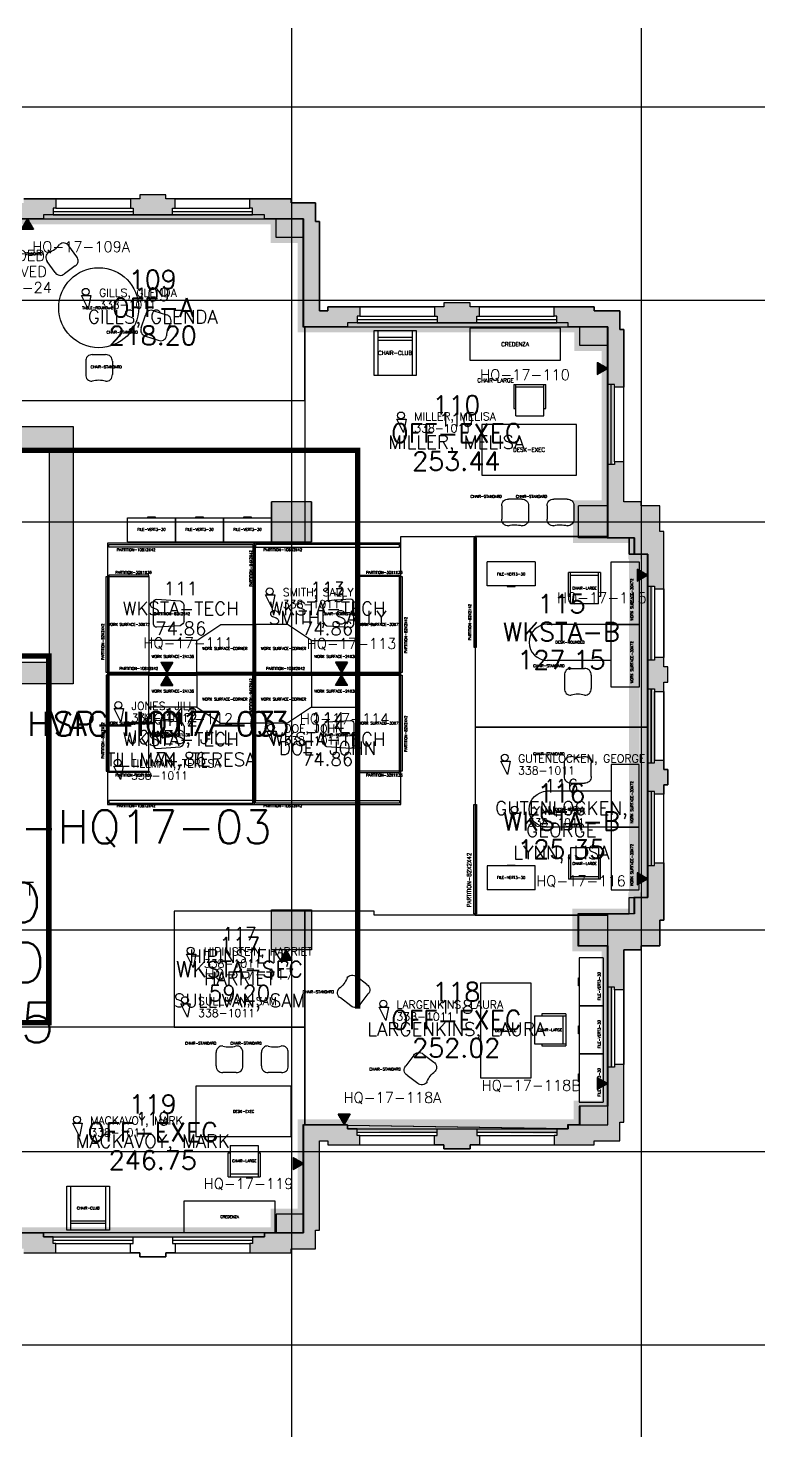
# Model space of a CAD drawing. Extents: x -90 to 1566, y -312 to 744.
# Drawn here: x 1014 to 1566, y -312 to 744 of the extents above; entities that cross this region are included whole.
import ezdxf
from ezdxf.enums import TextEntityAlignment as Align

# ---------------------------------------------------------------- set-up
doc = ezdxf.new("R2010")
doc.units = 0
doc.header["$LTSCALE"] = 120
doc.header["$MEASUREMENT"] = 0
doc.layers.get('0').update_dxf_attribs({"linetype": 'CONTINUOUS'})
for name, color, linetype in [('Deleted', 1, 'CONTINUOUS'), ('Unchanged', 8, 'CONTINUOUS'), ('Unchanged Layer Off', 2, 'CONTINUOUS')]:
    doc.layers.add(name, color=color, linetype=linetype)
doc.styles.add('ASSETTEXT', font='simplex.shx')

# ---------------------------------------------------------------- blocks, each defined once
blk = doc.blocks.new('WNV')
at = {"layer": 'Unchanged'}
for p, q in [((53.5, 5), (-2, 5)), ((53.5, 2.5), (-2, 2.5)), ((0, 0), (51.5, 0)), ((0, -7), (51.5, -7))]:
    blk.add_line(p, q, dxfattribs=at)
blk = doc.blocks.new('WNH')
at = {"layer": 'Unchanged'}
for p, q in [((-2, 5), (58, 5)), ((-2, 2.5), (58, 2.5)), ((0, 0), (56, 0)), ((0, -7), (56, -7))]:
    blk.add_line(p, q, dxfattribs=at)
blk = doc.blocks.new('UNIT')
at = {"layer": 'Unchanged'}
blk.add_lwpolyline([(0, 0), (1, 0), (1, 1), (0, 1)], close=True, dxfattribs=at)
blk = doc.blocks.new('DC')
at = {"layer": 'Unchanged'}
for p, q in [((1.5, 23.5), (1.5, 0)), ((1.5, 23.5), (22.5, 23.5)), ((22.5, 23.5), (22.5, 0)), ((0, 0), (0, 18)), ((0, 18), (1.5, 18)), ((22.5, 18), (24, 18)), ((24, 18), (24, 0)), ((0, 0), (24, 0)), ((22.5, 2), (1.5, 2))]:
    blk.add_line(p, q, dxfattribs=at)
blk = doc.blocks.new('WKSRF')
at = {"layer": 'Unchanged'}
for p, q in [((0, 21), (47, 21)), ((0, 0), (0, 21)), ((47, 21), (47, 0)), ((47, 0), (0, 0))]:
    blk.add_line(p, q, dxfattribs=at)
blk = doc.blocks.new('FILE')
at = {"layer": 'Unchanged'}
for p, q in [((0, 18), (36, 18)), ((0, 0), (0, 18)), ((15, 18.5), (15, 18)), ((21, 18.5), (15, 18.5)), ((21, 18), (21, 18.5)), ((36, 18), (36, 0)), ((0, 0), (36, 0))]:
    blk.add_line(p, q, dxfattribs=at)
blk = doc.blocks.new('EXDSK')
at = {"layer": 'Unchanged'}
for p, q in [((0, 38), (71, 38)), ((0, 0), (0, 38)), ((71, 38), (71, 0)), ((71, 0), (0, 0))]:
    blk.add_line(p, q, dxfattribs=at)
blk = doc.blocks.new('CR')
at = {"layer": 'Unchanged'}
for p, q in [((0, 24), (68, 24)), ((0, 0), (0, 24)), ((68, 24), (68, 0)), ((68, 0), (0, 0))]:
    blk.add_line(p, q, dxfattribs=at)
blk = doc.blocks.new('CLUB')
at = {"layer": 'Unchanged'}
for p, q in [((0, 0), (0, 33)), ((0, 33), (32, 33)), ((3, 0), (3, 33)), ((29, 33), (29, 0)), ((32, 33), (32, 0)), ((32, 0), (0, 0)), ((3, 7), (29, 7)), ((29, 5), (3, 5))]:
    blk.add_line(p, q, dxfattribs=at)
blk = doc.blocks.new('SC')
at = {"layer": 'Unchanged'}
for p, q in [((0.026902, 14.947733), (0.026902, 5)), ((5, 19.947733), (15, 19.947733)), ((20, 14.947733), (20, 5))]:
    blk.add_line(p, q, dxfattribs=at)
for centre, radius, start, end in [((4.607986, 15.364468), 4.6, 85.111302, 185.197803), ((15.419135, 15.366868), 4.6, 354.772172, 95.227828), ((4.607986, 4.583266), 4.6, 174.802197, 274.888698), ((10.051231, -16.983642), 17.718889, 73.849775, 106.563395), ((15.419135, 4.580865), 4.6, 264.772172, 5.227828)]:
    blk.add_arc(centre, radius, start, end, dxfattribs=at)
blk = doc.blocks.new('RDSK')
at = {"layer": 'Unchanged'}
for p, q in [((0, 27), (48, 27)), ((0, 27), (0, 0)), ((0, 0), (48, 0))]:
    blk.add_line(p, q, dxfattribs=at)
blk.add_arc((47.993354, 13.409283), 13.539422, 270.028396, 89.971983, dxfattribs=at)
blk = doc.blocks.new('RTBL5')
at = {"layer": 'Unchanged'}
blk.add_circle((0, 0), 30, dxfattribs=at)
blk = doc.blocks.new('CWSURF')
at = {"layer": 'Unchanged'}
blk.add_lwpolyline([(24, 36), (0, 36), (0, 0), (42, 0), (42, 24)], close=True, dxfattribs=at)
blk = doc.blocks.new('CHAIR')
at = {"layer": 'Unchanged'}
blk.add_lwpolyline([(-6.087272, 11.499599, 0.234283), (-9.327464, 8.599554), (-10.501149, -9.063947, 0.418572), (-8.101414, -11.4996), (8.101414, -11.4996, 0.418572), (10.501149, -9.063947), (9.327464, 8.599554, 0.234283), (6.087272, 11.499599, 0.234283)], format="xyb", dxfattribs=at)
blk.add_lwpolyline([(-6.087273, 11.4996), (6.087273, 11.4996)], dxfattribs=at)
blk = doc.blocks.new('WSURF')
at = {"layer": 'Unchanged'}
for p, q in [((0, 1), (0, 0)), ((1, 1), (0, 1)), ((1, 0), (1, 1)), ((0, 0), (1, 0))]:
    blk.add_line(p, q, dxfattribs=at)
blk = doc.blocks.new('PART')
at = {"layer": 'Unchanged'}
for p, q in [((1, 2), (0, 2)), ((0, 2), (0, 0)), ((1, 0), (1, 2)), ((0, 0), (1, 0))]:
    blk.add_line(p, q, dxfattribs=at)
blk = doc.blocks.new('PERSON')
at = {"layer": 'Unchanged'}
blk.add_lwpolyline([(-8, 0), (-13, 10), (-6, 10), (-8, 0)], dxfattribs=at)
blk.add_circle((-9.918655, 12.655), 2.586836, dxfattribs=at)
blk = doc.blocks.new('OUTLETW')
at = {"layer": 'Unchanged'}
for p, q in [((7.8, 4.5), (0, 0)), ((7.8, -4.5), (0, 0)), ((0.2, 0.1), (7.8, 0.1)), ((0.6, 0.3), (7.8, 0.3)), ((1, 0.6), (7.8, 0.6)), ((1.3, 0.8), (7.8, 0.8)), ((1.7, 1), (7.8, 1)), ((2.1, 1.2), (7.8, 1.2)), ((2.5, 1.4), (7.8, 1.4)), ((2.9, 1.7), (7.8, 1.7)), ((3.2, 1.9), (7.8, 1.9)), ((3.6, 2.1), (7.8, 2.1)), ((4, 2.3), (7.8, 2.3)), ((4.4, 2.5), (7.8, 2.5)), ((4.8, 2.8), (7.8, 2.8)), ((5.1, 3), (7.8, 3)), ((5.5, 3.2), (7.8, 3.2)), ((5.9, 3.4), (7.8, 3.4)), ((6.3, 3.6), (7.8, 3.6)), ((6.7, 3.9), (7.8, 3.9)), ((7.1, 4.1), (7.8, 4.1)), ((7.4, 4.3), (7.8, 4.3)), ((7.8, -4.5), (7.8, 4.5)), ((0.2, -0.1), (7.8, -0.1)), ((0.6, -0.3), (7.8, -0.3)), ((1, -0.6), (7.8, -0.6)), ((1.3, -0.8), (7.8, -0.8)), ((1.7, -1), (7.8, -1)), ((2.1, -1.2), (7.8, -1.2)), ((2.5, -1.4), (7.8, -1.4)), ((2.9, -1.7), (7.8, -1.7)), ((3.2, -1.9), (7.8, -1.9)), ((3.6, -2.1), (7.8, -2.1)), ((4, -2.3), (7.8, -2.3)), ((4.4, -2.5), (7.8, -2.5)), ((4.8, -2.8), (7.8, -2.8)), ((5.1, -3), (7.8, -3)), ((5.5, -3.2), (7.8, -3.2)), ((5.9, -3.4), (7.8, -3.4)), ((6.3, -3.6), (7.8, -3.6)), ((6.7, -3.9), (7.8, -3.9)), ((7.1, -4.1), (7.8, -4.1)), ((7.4, -4.3), (7.8, -4.3))]:
    blk.add_line(p, q, dxfattribs=at)

msp = doc.modelspace()

# ---------------------------------------------------------------- hatches: boundary and pattern name
at = {"layer": 'Deleted'}
h = msp.add_hatch(color=256, dxfattribs=at)
h.paths.add_polyline_path([(769.4, 665), (741.4, 665), (741.4, 685), (729.2, 685), (729.2, 690), (727.2, 690), (727.2, 697), (741.4, 697), (741.4, 700), (769.4, 700), (769.4, 697), (783.7, 697), (783.7, 690), (781.7, 690), (781.7, 685), (769.4, 685)])
h.paths.add_polyline_path([(1117.2, 619), (1097.7, 619), (1097.7, 616), (1090.7, 616), (1090.7, 609), (1092.7, 609), (1092.7, 604), (1122.2, 604), (1122.2, 609), (1124.2, 609), (1124.2, 616), (1117.2, 616)])
h.paths.add_polyline_path([(1345.2, 538), (1325.7, 538), (1325.7, 535), (1318.7, 535), (1318.7, 528), (1320.7, 528), (1320.7, 523), (1350.2, 523), (1350.2, 528), (1352.2, 528), (1352.2, 535), (1345.2, 535)])
h.paths.add_polyline_path([(1408.2, 528), (1408.2, 535), (1438.2, 535), (1438.2, 532), (1457.4, 532), (1457.4, 518), (1460.4, 518), (1460.4, 475), (1453.4, 475), (1453.4, 477), (1448.4, 477), (1448.4, 506), (1427.4, 506), (1427.4, 520), (1418.7, 520), (1418.7, 523), (1410.2, 523), (1410.2, 528)])
h.paths.add_polyline_path([(1493.4, 176.7), (1490.4, 176.7), (1490.4, 169.7), (1483.4, 169.7), (1483.4, 171.7), (1478.4, 171.7), (1478.4, 193.2), (1483.4, 193.2), (1483.4, 195.2), (1490.4, 195.2), (1490.4, 188.2), (1493.4, 188.2)])
for points in [[(992.4, 601), (992.4, 665), (971.4, 665), (971.4, 679), (962.7, 679), (962.7, 682), (949.2, 682), (949.2, 687), (947.2, 687), (947.2, 694), (983.2, 694), (983.2, 691), (1001.4, 691), (1001.4, 677), (1004.4, 677), (1004.4, 613), (1010.7, 613), (1010.7, 616), (1034.7, 616), (1034.7, 609), (1032.7, 609), (1032.7, 604), (1025.4, 604), (1025.4, 601)], [(1220.4, 587), (1220.4, 520), (1253.4, 520), (1253.4, 523), (1260.7, 523), (1260.7, 528), (1262.7, 528), (1262.7, 535), (1238.7, 535), (1238.7, 532), (1232.4, 532), (1232.4, 599), (1229.4, 599), (1229.4, 613), (1211.2, 613), (1211.2, 616), (1180.2, 616), (1180.2, 609), (1182.2, 609), (1182.2, 604), (1191.2, 604), (1191.2, 601), (1199.9, 601), (1199.9, 587)], [(1468.4, 349.7), (1468.4, 362), (1426.4, 362), (1426.4, 386), (1448.4, 386), (1448.4, 417), (1453.4, 417), (1453.4, 419), (1460.4, 419), (1460.4, 389), (1473.4, 389), (1473.4, 386), (1487.4, 386), (1487.4, 366.7), (1490.4, 366.7), (1490.4, 323.7), (1483.4, 323.7), (1483.4, 325.7), (1478.4, 325.7), (1478.4, 349.7)], [(1226.4, 389), (1196.4, 389), (1196.4, 359), (1226.4, 359)], [(1478.4, 270.2), (1478.4, 248.7), (1483.4, 248.7), (1483.4, 246.7), (1490.4, 246.7), (1490.4, 253.7), (1493.4, 253.7), (1493.4, 265.2), (1490.4, 265.2), (1490.4, 272.2), (1483.4, 272.2), (1483.4, 270.2)], [(1468.4, 80), (1426.4, 80), (1426.4, 56), (1448.4, 56), (1448.4, 25), (1453.4, 25), (1453.4, 23), (1460.4, 23), (1460.4, 53), (1473.4, 53), (1473.4, 56), (1487.4, 56), (1487.4, 75.2), (1490.4, 75.2), (1490.4, 118.2), (1483.4, 118.2), (1483.4, 116.2), (1478.4, 116.2), (1478.4, 92.2), (1468.4, 92.2)], [(1226.4, 83), (1226.4, 53), (1196.4, 53), (1196.4, 83)], [(1408.2, -86), (1408.2, -93), (1438.2, -93), (1438.2, -90), (1457.4, -90), (1457.4, -76), (1460.4, -76), (1460.4, -33), (1453.4, -33), (1453.4, -35), (1448.4, -35), (1448.4, -64), (1427.4, -64), (1427.4, -78), (1418.7, -78), (1418.7, -81), (1410.2, -81), (1410.2, -86)]]:
    msp.add_hatch(color=256, dxfattribs=at).paths.add_polyline_path(points)
h = msp.add_hatch(color=256, dxfattribs=at)
h.paths.add_polyline_path([(1345.2, -96), (1325.7, -96), (1325.7, -93), (1318.7, -93), (1318.7, -86), (1320.7, -86), (1320.7, -81), (1350.2, -81), (1350.2, -86), (1352.2, -86), (1352.2, -93), (1345.2, -93)])
h.paths.add_polyline_path([(1220.4, -145), (1220.4, -78), (1253.4, -78), (1253.4, -81), (1260.7, -81), (1260.7, -86), (1262.7, -86), (1262.7, -93), (1238.7, -93), (1238.7, -90), (1232.4, -90), (1232.4, -157), (1229.4, -157), (1229.4, -171), (1211.2, -171), (1211.2, -174), (1180.2, -174), (1180.2, -167), (1182.2, -167), (1182.2, -162), (1191.2, -162), (1191.2, -159), (1199.9, -159), (1199.9, -145)])
h = msp.add_hatch(color=256, dxfattribs=at)
h.paths.add_polyline_path([(1025.4, -159), (992.4, -159), (992.4, -223), (971.4, -223), (971.4, -237), (962.7, -237), (962.7, -240), (949.2, -240), (949.2, -245), (947.2, -245), (947.2, -252), (983.2, -252), (983.2, -249), (1001.4, -249), (1001.4, -235), (1004.4, -235), (1004.4, -171), (1010.7, -171), (1010.7, -174), (1034.7, -174), (1034.7, -167), (1032.7, -167), (1032.7, -162), (1025.4, -162)])
h.paths.add_polyline_path([(875.7, -255), (839.7, -255), (839.7, -248), (841.7, -248), (841.7, -243), (855.2, -243), (855.2, -240), (889.2, -240), (889.2, -245), (891.2, -245), (891.2, -252), (875.7, -252)])
at = {"layer": 'Unchanged Layer Off'}
msp.add_hatch(color=256, dxfattribs=at).paths.add_polyline_path([(238.6, 342.5), (221.9, 362.3), (230, 362.3), (230, 445.3), (1047.7, 445.3), (1047.7, 252.5), (824.9, 252.5), (824.9, 243.3), (805.4, 260.5), (824.8, 277.7), (824.8, 268.8), (1029.9, 268.8), (1029.9, 428.4), (247.2, 428.4), (247.2, 362.2), (255.7, 362.2)])
msp.add_hatch(color=256, dxfattribs=at).paths.add_polyline_path([(238.6, 342.5), (221.9, 362.3), (230, 362.3), (230, 445.3), (1047.7, 445.3), (1047.7, 252.5), (824.9, 252.5), (824.9, 243.3), (805.4, 260.5), (824.8, 277.7), (824.8, 268.8), (1029.9, 268.8), (1029.9, 428.4), (247.2, 428.4), (247.2, 362.2), (255.7, 362.2)])

# ---------------------------------------------------------------- linework, layer by layer
at = {"layer": 'Deleted'}
for p, q in [((1010.7, 616), (1034.7, 616)), ((1010.7, 616), (1034.7, 616)), ((1034.7, 616), (1034.7, 609)), ((1034.7, 616), (1034.7, 609)), ((1097.7, 616), (1090.7, 616)), ((1090.7, 616), (1090.7, 609)), ((1097.7, 616), (1090.7, 616)), ((1090.7, 616), (1090.7, 609)), ((1097.7, 619), (1097.7, 616)), ((1117.2, 619), (1097.7, 619)), ((1097.7, 619), (1097.7, 616)), ((1117.2, 619), (1097.7, 619)), ((1117.2, 616), (1117.2, 619)), ((1117.2, 616), (1117.2, 619)), ((1124.2, 616), (1117.2, 616)), ((1124.2, 616), (1117.2, 616)), ((1124.2, 609), (1124.2, 616)), ((1124.2, 609), (1124.2, 616)), ((1180.2, 609), (1180.2, 616)), ((1180.2, 616), (1211.2, 616)), ((1180.2, 609), (1180.2, 616)), ((1180.2, 616), (1211.2, 616)), ((1211.2, 616), (1211.2, 613)), ((1211.2, 616), (1211.2, 613)), ((1211.2, 613), (1229.4, 613)), ((1211.2, 613), (1229.4, 613)), ((1229.4, 613), (1229.4, 599)), ((1229.4, 613), (1229.4, 599)), ((1032.7, 604), (1025.4, 604)), ((1025.4, 604), (1025.4, 601)), ((1032.7, 604), (1025.4, 604)), ((1025.4, 604), (1025.4, 601)), ((1034.7, 609), (1032.7, 609)), ((1032.7, 609), (1032.7, 604)), ((1034.7, 609), (1032.7, 609)), ((1032.7, 609), (1032.7, 604)), ((1090.7, 609), (1092.7, 609)), ((1090.7, 609), (1092.7, 609)), ((1092.7, 609), (1092.7, 604)), ((1092.7, 609), (1092.7, 604)), ((1092.7, 604), (1122.2, 604)), ((1092.7, 604), (1122.2, 604)), ((1122.2, 604), (1122.2, 609)), ((1122.2, 609), (1124.2, 609)), ((1122.2, 604), (1122.2, 609)), ((1122.2, 609), (1124.2, 609)), ((1182.2, 609), (1180.2, 609)), ((1182.2, 609), (1180.2, 609)), ((1182.2, 604), (1182.2, 609)), ((1182.2, 604), (1182.2, 609)), ((1191.2, 604), (1182.2, 604)), ((1191.2, 604), (1182.2, 604)), ((1191.2, 601), (1191.2, 604)), ((1191.2, 601), (1191.2, 604)), ((1025.4, 601), (992.4, 601)), ((1025.4, 601), (992.4, 601)), ((1199.9, 601), (1191.2, 601)), ((1199.9, 601), (1191.2, 601)), ((1199.9, 587), (1199.9, 601)), ((1199.9, 587), (1199.9, 601)), ((1229.4, 599), (1232.4, 599)), ((1229.4, 599), (1232.4, 599)), ((1232.4, 599), (1232.4, 532)), ((1232.4, 599), (1232.4, 532)), ((1220.4, 587), (1199.9, 587)), ((1220.4, 587), (1199.9, 587)), ((1220.4, 520), (1220.4, 587)), ((1220.4, 587), (1220.4, 520)), ((1232.4, 532), (1238.7, 532)), ((1232.4, 532), (1238.7, 532)), ((1238.7, 532), (1238.7, 535)), ((1238.7, 535), (1262.7, 535)), ((1238.7, 532), (1238.7, 535)), ((1238.7, 535), (1262.7, 535)), ((1262.7, 535), (1262.7, 528)), ((1262.7, 535), (1262.7, 528)), ((1325.7, 535), (1318.7, 535)), ((1318.7, 535), (1318.7, 528)), ((1325.7, 535), (1318.7, 535)), ((1318.7, 535), (1318.7, 528)), ((1325.7, 538), (1325.7, 535)), ((1345.2, 538), (1325.7, 538)), ((1325.7, 538), (1325.7, 535)), ((1345.2, 538), (1325.7, 538)), ((1345.2, 535), (1345.2, 538)), ((1345.2, 535), (1345.2, 538)), ((1352.2, 535), (1345.2, 535)), ((1352.2, 535), (1345.2, 535)), ((1352.2, 528), (1352.2, 535)), ((1352.2, 528), (1352.2, 535)), ((1408.2, 535), (1438.2, 535)), ((1408.2, 528), (1408.2, 535)), ((1408.2, 535), (1438.2, 535)), ((1408.2, 528), (1408.2, 535)), ((1438.2, 535), (1438.2, 532)), ((1438.2, 535), (1438.2, 532)), ((1438.2, 532), (1457.4, 532)), ((1438.2, 532), (1457.4, 532)), ((1457.4, 532), (1457.4, 518)), ((1457.4, 532), (1457.4, 518)), ((1253.4, 520), (1220.4, 520)), ((1253.4, 520), (1220.4, 520)), ((1260.7, 523), (1253.4, 523)), ((1253.4, 523), (1253.4, 520)), ((1260.7, 523), (1253.4, 523)), ((1253.4, 523), (1253.4, 520)), ((1262.7, 528), (1260.7, 528)), ((1260.7, 528), (1260.7, 523)), ((1262.7, 528), (1260.7, 528)), ((1260.7, 528), (1260.7, 523)), ((1318.7, 528), (1320.7, 528)), ((1318.7, 528), (1320.7, 528)), ((1320.7, 528), (1320.7, 523)), ((1320.7, 528), (1320.7, 523)), ((1320.7, 523), (1350.2, 523)), ((1320.7, 523), (1350.2, 523)), ((1350.2, 523), (1350.2, 528)), ((1350.2, 528), (1352.2, 528)), ((1350.2, 523), (1350.2, 528)), ((1350.2, 528), (1352.2, 528)), ((1410.2, 528), (1408.2, 528)), ((1410.2, 528), (1408.2, 528)), ((1410.2, 523), (1410.2, 528)), ((1410.2, 523), (1410.2, 528)), ((1418.7, 523), (1410.2, 523)), ((1418.7, 523), (1410.2, 523)), ((1418.7, 520), (1418.7, 523)), ((1418.7, 520), (1418.7, 523)), ((1427.4, 520), (1418.7, 520)), ((1427.4, 520), (1418.7, 520)), ((1427.4, 506), (1427.4, 520)), ((1427.4, 506), (1427.4, 520)), ((1457.4, 518), (1460.4, 518)), ((1457.4, 518), (1460.4, 518)), ((1460.4, 518), (1460.4, 475)), ((1460.4, 518), (1460.4, 475)), ((1448.4, 506), (1427.4, 506)), ((1448.4, 506), (1427.4, 506)), ((1448.4, 477), (1448.4, 506)), ((1448.4, 477), (1448.4, 506)), ((1453.4, 477), (1448.4, 477)), ((1453.4, 477), (1448.4, 477)), ((1453.4, 475), (1453.4, 477)), ((1453.4, 475), (1453.4, 477)), ((1460.4, 475), (1453.4, 475)), ((1460.4, 475), (1453.4, 475)), ((1448.4, 417), (1448.4, 386)), ((1453.4, 417), (1448.4, 417)), ((1448.4, 417), (1448.4, 386)), ((1453.4, 417), (1448.4, 417)), ((1460.4, 419), (1453.4, 419)), ((1453.4, 419), (1453.4, 417)), ((1460.4, 419), (1453.4, 419)), ((1453.4, 419), (1453.4, 417)), ((1460.4, 389), (1460.4, 419)), ((1460.4, 389), (1460.4, 419)), ((1226.4, 389), (1196.4, 389)), ((1196.4, 389), (1196.4, 359)), ((1196.4, 359), (1196.4, 389)), ((1226.4, 389), (1196.4, 389)), ((1226.4, 359), (1226.4, 389)), ((1226.4, 389), (1226.4, 359)), ((1426.4, 362), (1426.4, 386)), ((1448.4, 386), (1426.4, 386)), ((1426.4, 362), (1426.4, 386)), ((1448.4, 386), (1426.4, 386)), ((1473.4, 389), (1460.4, 389)), ((1473.4, 389), (1460.4, 389)), ((1473.4, 386), (1473.4, 389)), ((1473.4, 386), (1473.4, 389)), ((1487.4, 386), (1473.4, 386)), ((1487.4, 386), (1473.4, 386)), ((1487.4, 366.7), (1487.4, 386)), ((1487.4, 366.7), (1487.4, 386)), ((1464.4, 362), (1426.4, 362)), ((1468.4, 362), (1426.4, 362)), ((1464.4, 362), (1464.4, 349.7)), ((1468.4, 349.7), (1468.4, 362)), ((1490.4, 366.7), (1487.4, 366.7)), ((1490.4, 366.7), (1487.4, 366.7)), ((1490.4, 323.7), (1490.4, 366.7)), ((1490.4, 323.7), (1490.4, 366.7)), ((1196.4, 359), (1226.4, 359)), ((1196.4, 359), (1226.4, 359)), ((1464.4, 349.7), (1478.4, 349.7)), ((1478.4, 349.7), (1468.4, 349.7)), ((1478.4, 349.7), (1478.4, 325.7)), ((1478.4, 349.7), (1478.4, 325.7)), ((1478.4, 325.7), (1483.4, 325.7)), ((1478.4, 325.7), (1483.4, 325.7)), ((1483.4, 325.7), (1483.4, 323.7)), ((1483.4, 325.7), (1483.4, 323.7)), ((1483.4, 323.7), (1490.4, 323.7)), ((1483.4, 323.7), (1490.4, 323.7)), ((1483.4, 270.2), (1478.4, 270.2)), ((1478.4, 270.2), (1478.4, 248.7)), ((1483.4, 270.2), (1478.4, 270.2)), ((1478.4, 270.2), (1478.4, 248.7)), ((1490.4, 272.2), (1483.4, 272.2)), ((1483.4, 272.2), (1483.4, 270.2)), ((1490.4, 272.2), (1483.4, 272.2)), ((1483.4, 272.2), (1483.4, 270.2)), ((1490.4, 265.2), (1490.4, 272.2)), ((1490.4, 265.2), (1490.4, 272.2)), ((1493.4, 265.2), (1490.4, 265.2)), ((1493.4, 265.2), (1490.4, 265.2)), ((1493.4, 253.7), (1493.4, 265.2)), ((1493.4, 253.7), (1493.4, 265.2)), ((1490.4, 246.7), (1490.4, 253.7)), ((1490.4, 253.7), (1493.4, 253.7)), ((1490.4, 246.7), (1490.4, 253.7)), ((1490.4, 253.7), (1493.4, 253.7)), ((1478.4, 248.7), (1483.4, 248.7)), ((1483.4, 248.7), (1483.4, 246.7)), ((1483.4, 246.7), (1490.4, 246.7)), ((1483.4, 246.7), (1490.4, 246.7)), ((1478.4, 171.7), (1478.4, 193.2)), ((1478.4, 193.2), (1483.4, 193.2)), ((1478.4, 171.7), (1478.4, 193.2)), ((1478.4, 193.2), (1483.4, 193.2)), ((1483.4, 193.2), (1483.4, 195.2)), ((1483.4, 195.2), (1490.4, 195.2)), ((1483.4, 193.2), (1483.4, 195.2)), ((1483.4, 195.2), (1490.4, 195.2)), ((1490.4, 195.2), (1490.4, 188.2)), ((1490.4, 195.2), (1490.4, 188.2)), ((1490.4, 188.2), (1493.4, 188.2)), ((1490.4, 188.2), (1493.4, 188.2)), ((1493.4, 188.2), (1493.4, 176.7)), ((1493.4, 188.2), (1493.4, 176.7)), ((1483.4, 171.7), (1478.4, 171.7)), ((1483.4, 171.7), (1478.4, 171.7)), ((1483.4, 169.7), (1483.4, 171.7)), ((1483.4, 169.7), (1483.4, 171.7)), ((1490.4, 169.7), (1483.4, 169.7)), ((1490.4, 169.7), (1483.4, 169.7)), ((1490.4, 176.7), (1490.4, 169.7)), ((1493.4, 176.7), (1490.4, 176.7)), ((1490.4, 176.7), (1490.4, 169.7)), ((1493.4, 176.7), (1490.4, 176.7)), ((1478.4, 92.2), (1478.4, 116.2)), ((1478.4, 116.2), (1483.4, 116.2)), ((1478.4, 92.2), (1478.4, 116.2)), ((1478.4, 116.2), (1483.4, 116.2)), ((1483.4, 118.2), (1490.4, 118.2)), ((1483.4, 116.2), (1483.4, 118.2)), ((1483.4, 118.2), (1490.4, 118.2)), ((1483.4, 116.2), (1483.4, 118.2)), ((1490.4, 118.2), (1490.4, 75.2)), ((1490.4, 118.2), (1490.4, 75.2)), ((1464.4, 92.2), (1478.4, 92.2)), ((1464.4, 80), (1464.4, 92.2)), ((1468.4, 92.2), (1478.4, 92.2)), ((1468.4, 92.2), (1468.4, 80)), ((1196.4, 83), (1226.4, 83)), ((1196.4, 53), (1196.4, 83)), ((1196.4, 83), (1226.4, 83)), ((1196.4, 53), (1196.4, 83)), ((1226.4, 83), (1226.4, 53)), ((1226.4, 83), (1226.4, 53)), ((1464.4, 80), (1426.4, 80)), ((1426.4, 80), (1426.4, 56)), ((1426.4, 80), (1426.4, 56)), ((1468.4, 80), (1426.4, 80)), ((1487.4, 75.2), (1487.4, 56)), ((1490.4, 75.2), (1487.4, 75.2)), ((1487.4, 75.2), (1487.4, 56)), ((1490.4, 75.2), (1487.4, 75.2)), ((1226.4, 53), (1196.4, 53)), ((1226.4, 53), (1196.4, 53)), ((1448.4, 56), (1426.4, 56)), ((1426.4, 56), (1448.4, 56)), ((1448.4, 25), (1448.4, 56)), ((1448.4, 25), (1448.4, 56)), ((1460.4, 53), (1460.4, 23)), ((1473.4, 53), (1460.4, 53)), ((1460.4, 53), (1460.4, 23)), ((1473.4, 53), (1460.4, 53)), ((1487.4, 56), (1473.4, 56)), ((1473.4, 56), (1473.4, 53)), ((1487.4, 56), (1473.4, 56)), ((1473.4, 56), (1473.4, 53)), ((1453.4, 25), (1448.4, 25)), ((1453.4, 25), (1448.4, 25)), ((1453.4, 23), (1453.4, 25)), ((1453.4, 23), (1453.4, 25)), ((1460.4, 23), (1453.4, 23)), ((1460.4, 23), (1453.4, 23)), ((1453.4, -35), (1448.4, -35)), ((1448.4, -35), (1448.4, -64)), ((1453.4, -35), (1448.4, -35)), ((1448.4, -35), (1448.4, -64)), ((1460.4, -33), (1453.4, -33)), ((1453.4, -33), (1453.4, -35)), ((1460.4, -33), (1453.4, -33)), ((1453.4, -33), (1453.4, -35)), ((1460.4, -76), (1460.4, -33)), ((1460.4, -76), (1460.4, -33)), ((1448.4, -64), (1427.4, -64)), ((1427.4, -64), (1427.4, -78)), ((1448.4, -64), (1427.4, -64)), ((1427.4, -64), (1427.4, -78)), ((1253.4, -78), (1220.4, -78)), ((1220.4, -78), (1220.4, -145)), ((1253.4, -78), (1220.4, -78)), ((1220.4, -145), (1220.4, -78)), ((1253.4, -81), (1253.4, -78)), ((1253.4, -81), (1253.4, -78)), ((1260.7, -81), (1253.4, -81)), ((1260.7, -81), (1253.4, -81)), ((1260.7, -86), (1260.7, -81)), ((1260.7, -86), (1260.7, -81)), ((1320.7, -86), (1320.7, -81)), ((1320.7, -81), (1350.2, -81)), ((1320.7, -86), (1320.7, -81)), ((1320.7, -81), (1350.2, -81)), ((1350.2, -81), (1350.2, -86)), ((1350.2, -81), (1350.2, -86)), ((1418.7, -81), (1410.2, -81)), ((1410.2, -81), (1410.2, -86)), ((1418.7, -81), (1410.2, -81)), ((1410.2, -81), (1410.2, -86)), ((1427.4, -78), (1418.7, -78)), ((1418.7, -78), (1418.7, -81)), ((1427.4, -78), (1418.7, -78)), ((1418.7, -78), (1418.7, -81)), ((1457.4, -90), (1457.4, -76)), ((1457.4, -76), (1460.4, -76)), ((1457.4, -90), (1457.4, -76)), ((1457.4, -76), (1460.4, -76)), ((1232.4, -157), (1232.4, -90)), ((1232.4, -90), (1238.7, -90)), ((1232.4, -157), (1232.4, -90)), ((1232.4, -90), (1238.7, -90)), ((1238.7, -90), (1238.7, -93)), ((1238.7, -90), (1238.7, -93)), ((1238.7, -93), (1262.7, -93)), ((1238.7, -93), (1262.7, -93)), ((1262.7, -86), (1260.7, -86)), ((1262.7, -86), (1260.7, -86)), ((1262.7, -93), (1262.7, -86)), ((1262.7, -93), (1262.7, -86)), ((1318.7, -93), (1318.7, -86)), ((1318.7, -86), (1320.7, -86)), ((1318.7, -93), (1318.7, -86)), ((1318.7, -86), (1320.7, -86)), ((1325.7, -93), (1318.7, -93)), ((1325.7, -93), (1318.7, -93)), ((1325.7, -96), (1325.7, -93)), ((1325.7, -96), (1325.7, -93)), ((1352.2, -93), (1345.2, -93)), ((1345.2, -93), (1345.2, -96)), ((1352.2, -93), (1345.2, -93)), ((1345.2, -93), (1345.2, -96)), ((1350.2, -86), (1352.2, -86)), ((1350.2, -86), (1352.2, -86)), ((1352.2, -86), (1352.2, -93)), ((1352.2, -86), (1352.2, -93)), ((1410.2, -86), (1408.2, -86)), ((1408.2, -86), (1408.2, -93)), ((1410.2, -86), (1408.2, -86)), ((1408.2, -86), (1408.2, -93)), ((1408.2, -93), (1438.2, -93)), ((1408.2, -93), (1438.2, -93)), ((1438.2, -93), (1438.2, -90)), ((1438.2, -90), (1457.4, -90)), ((1438.2, -93), (1438.2, -90)), ((1438.2, -90), (1457.4, -90)), ((1345.2, -96), (1325.7, -96)), ((1345.2, -96), (1325.7, -96)), ((1220.4, -145), (1199.9, -145)), ((1199.9, -145), (1199.9, -159)), ((1220.4, -145), (1199.9, -145)), ((1199.9, -145), (1199.9, -159)), ((1229.4, -171), (1229.4, -157)), ((1229.4, -157), (1232.4, -157)), ((1229.4, -171), (1229.4, -157)), ((1229.4, -157), (1232.4, -157)), ((1025.4, -159), (992.4, -159)), ((1025.4, -159), (992.4, -159)), ((1025.4, -162), (1025.4, -159)), ((1025.4, -162), (1025.4, -159)), ((1032.7, -162), (1025.4, -162)), ((1032.7, -162), (1025.4, -162)), ((1032.7, -167), (1032.7, -162)), ((1032.7, -167), (1032.7, -162)), ((1034.7, -167), (1032.7, -167)), ((1034.7, -167), (1032.7, -167)), ((1034.7, -174), (1034.7, -167)), ((1034.7, -174), (1034.7, -167)), ((1090.7, -174), (1090.7, -167)), ((1090.7, -167), (1092.7, -167)), ((1090.7, -174), (1090.7, -167)), ((1090.7, -167), (1092.7, -167)), ((1092.7, -167), (1092.7, -162)), ((1092.7, -162), (1122.2, -162)), ((1092.7, -167), (1092.7, -162)), ((1092.7, -162), (1122.2, -162)), ((1122.2, -162), (1122.2, -167)), ((1122.2, -162), (1122.2, -167)), ((1122.2, -167), (1124.2, -167)), ((1122.2, -167), (1124.2, -167)), ((1124.2, -167), (1124.2, -174)), ((1124.2, -167), (1124.2, -174)), ((1182.2, -167), (1180.2, -167)), ((1180.2, -167), (1180.2, -174)), ((1182.2, -167), (1180.2, -167)), ((1180.2, -167), (1180.2, -174)), ((1191.2, -162), (1182.2, -162)), ((1182.2, -162), (1182.2, -167)), ((1191.2, -162), (1182.2, -162)), ((1182.2, -162), (1182.2, -167)), ((1199.9, -159), (1191.2, -159)), ((1191.2, -159), (1191.2, -162)), ((1199.9, -159), (1191.2, -159)), ((1191.2, -159), (1191.2, -162)), ((1010.7, -174), (1034.7, -174)), ((1010.7, -174), (1034.7, -174)), ((1097.7, -174), (1090.7, -174)), ((1097.7, -174), (1090.7, -174)), ((1097.7, -177), (1097.7, -174)), ((1097.7, -177), (1097.7, -174)), ((1117.2, -177), (1097.7, -177)), ((1117.2, -177), (1097.7, -177)), ((1124.2, -174), (1117.2, -174)), ((1117.2, -174), (1117.2, -177)), ((1124.2, -174), (1117.2, -174)), ((1117.2, -174), (1117.2, -177)), ((1180.2, -174), (1211.2, -174)), ((1180.2, -174), (1211.2, -174)), ((1211.2, -174), (1211.2, -171)), ((1211.2, -171), (1229.4, -171)), ((1211.2, -174), (1211.2, -171)), ((1211.2, -171), (1229.4, -171))]:
    msp.add_line(p, q, dxfattribs=at)
for points in [[(1010.7, -174), (1097.7, -174), (1097.7, -177), (1117.2, -177), (1117.2, -174), (1211.2, -174), (1211.2, -171), (1229.4, -171), (1229.4, -157), (1232.4, -157), (1232.4, -90), (1238.7, -90), (1238.7, -93), (1325.7, -93), (1325.7, -96), (1345.2, -96), (1345.2, -93), (1438.2, -93), (1438.2, -90), (1457.4, -90), (1457.4, -76), (1460.4, -76), (1460.4, 53), (1473.4, 53), (1473.4, 56), (1487.4, 56), (1487.4, 75.2), (1490.4, 75.2), (1490.4, 176.7), (1493.4, 176.7), (1493.4, 188.2), (1490.4, 188.2), (1490.4, 253.7), (1493.4, 253.7), (1493.4, 265.2), (1490.4, 265.2), (1490.4, 366.7), (1487.4, 366.7), (1487.4, 386), (1473.4, 386), (1473.4, 389), (1460.4, 389), (1460.4, 518), (1457.4, 518), (1457.4, 532), (1438.2, 532), (1438.2, 535), (1345.2, 535), (1345.2, 538), (1325.7, 538), (1325.7, 535), (1238.7, 535), (1238.7, 532), (1232.4, 532), (1232.4, 599), (1229.4, 599), (1229.4, 613), (1211.2, 613), (1211.2, 616), (1117.2, 616), (1117.2, 619), (1097.7, 619), (1097.7, 616), (1010.7, 616)], [(992.4, -159), (1025.4, -159), (1025.4, -162), (1191.2, -162), (1191.2, -159), (1220.4, -159), (1220.4, -78), (1253.4, -78), (1253.4, -81), (1418.7, -81), (1418.7, -78), (1448.4, -78), (1448.4, 80), (1464.4, 80), (1464.4, 92.2), (1478.4, 92.2), (1478.4, 221), (1478.4, 349.7), (1464.4, 349.7), (1464.4, 362), (1448.4, 362), (1448.4, 520), (1418.7, 520), (1418.7, 523), (1253.4, 523), (1253.4, 520), (1220.4, 520), (1220.4, 601), (1191.2, 601), (1191.2, 604), (1025.4, 604), (1025.4, 601), (992.4, 601)]]:
    msp.add_lwpolyline(points, dxfattribs=at)
for points in [[(1221.4, 465), (1221.4, 520), (1220.4, 520), (1220.4, 601), (1191.2, 601), (1191.2, 604), (1025.4, 604), (1025.4, 601), (993.4, 601), (993.4, 465)], [(1253.4, 523), (1253.4, 520), (1221.4, 520), (1221.4, 358), (1293.4, 358), (1293.4, 363), (1448.4, 363), (1448.4, 520), (1418.7, 520), (1418.7, 523)], [(1349, 220), (1478.4, 220), (1478.4, 221), (1478.4, 349.7), (1464.4, 349.7), (1464.4, 362), (1448.4, 362), (1448.4, 363), (1349, 363)], [(1183.4, 358), (1073.4, 358), (1073.4, 260), (1183.4, 260)], [(1183.4, 260), (1293.4, 260), (1293.4, 358), (1221.4, 358), (1183.4, 358)], [(1183.4, 162), (1183.4, 260), (1073.4, 260), (1073.4, 162)], [(1183.4, 162), (1293.4, 162), (1293.4, 260), (1183.4, 260)], [(1349, 220), (1349, 79), (1448.4, 79), (1448.4, 80), (1464.4, 80), (1464.4, 92.2), (1478.4, 92.2), (1478.4, 220)], [(1221.4, 82), (1123.4, 82), (1123.4, -5), (1221.4, -5)], [(1448.4, 79), (1349, 79), (1273.4, 79), (1273.4, 82), (1221.4, 82), (1221.4, -78), (1253.4, -78), (1253.4, -81), (1418.7, -81), (1418.7, -78), (1448.4, -78)], [(1221.4, -78), (1221.4, -5), (993.4, -5), (993.4, -159), (1025.4, -159), (1025.4, -162), (1191.2, -162), (1191.2, -159), (1220.4, -159), (1220.4, -78)]]:
    msp.add_lwpolyline(points, close=True, dxfattribs=at)
at = {"layer": 'Unchanged Layer Off'}
for p, q in [((1211.4, 744), (1211.4, -312)), ((1473.5, 744), (1473.5, -312)), ((-47.9, 685), (1566.2, 685)), ((1032.7, 604), (1092.7, 604)), ((1122.2, 604), (1182.2, 604)), ((-47.9, 540), (1566.2, 540)), ((1260.7, 523), (1320.7, 523)), ((1350.2, 523), (1410.2, 523)), ((1448.4, 477), (1448.4, 417)), ((-47.9, 374), (1566.2, 374)), ((1478.4, 325.7), (1478.4, 270.2)), ((1478.4, 248.7), (1478.4, 193.2)), ((1478.4, 171.7), (1478.4, 116.2)), ((-47.9, 68), (1566.2, 68)), ((1448.4, 25), (1448.4, -35)), ((1260.7, -81), (1320.7, -81)), ((1350.2, -81), (1410.2, -81)), ((-47.9, -98), (1566.2, -98)), ((1032.7, -162), (1092.7, -162)), ((1122.2, -162), (1182.2, -162)), ((-47.9, -243), (1566.2, -243))]:
    msp.add_line(p, q, dxfattribs=at)
for points, const_width in [([(992, 601), (1220, 601), (1220, 520), (1448, 520), (1448, 362), (1468, 362), (1468, 349.7), (1478, 349.7), (1478, 92.2), (1468, 92.2), (1468, 80), (1426, 80), (1426, 56), (1448, 56), (1448, -64), (1427, -64), (1427, -78), (1418.2, -78), (1418.2, -81), (1220, -78), (1220, -159), (1025, -159), (992, -159)], 8), ([(992.4, 601), (1191.2, 601), (1199.9, 601), (1199.9, 587), (1220.4, 587), (1220.4, 520), (1418.7, 520), (1427.4, 520), (1427.4, 506), (1448.4, 506), (1448.4, 386), (1426.4, 386), (1426.4, 362), (1468.4, 362), (1468.4, 80), (1426.4, 80), (1426.4, 56), (1448.4, 56), (1448.4, -64), (1427.4, -64), (1427.4, -78), (1220.4, -78), (1220.4, -145), (1199.9, -145), (1199.9, -159), (992.4, -159)], 8), ([(992.4, 601), (1220.4, 601), (1220.4, 520), (1448.4, 520), (1448.4, 362), (1468.4, 362), (1468.4, 349.8), (1478.4, 349.8), (1478.4, 92.2), (1468.4, 92.2), (1468.4, 80), (1426.4, 80), (1426.4, 56), (1448.4, 56), (1448.4, -64), (1427.4, -64), (1427.4, -78), (1418.7, -78), (1418.7, -81), (1220.4, -78), (1220.4, -159), (1025.4, -159), (992.4, -159)], 8), ([(992.4, 601), (1191.2, 601), (1199.9, 601), (1199.9, 587), (1220.4, 587), (1220.4, 520), (1418.7, 520), (1427.4, 520), (1427.4, 506), (1448.4, 506), (1448.4, 386), (1426.4, 386), (1426.4, 362), (1468.4, 362), (1468.4, 80), (1426.4, 80), (1426.4, 56), (1448.4, 56), (1448.4, -64), (1427.4, -64), (1427.4, -78), (1220.4, -78), (1220.4, -145), (1199.9, -145), (1199.9, -159), (992.4, -159)], 8), ([(298.4, 427.6), (1261, 427.6), (1261, 8.9)], 4), ([(870, 273.4), (1029.5, 273.4), (1029.5, -1.6), (240.6, -1.6)], 4)]:
    msp.add_lwpolyline(points, dxfattribs=dict(at, const_width=const_width))
for points in [[(992, 601), (1220, 601), (1220, 520), (1448, 520), (1448, 362), (1468, 362), (1468, 349.7), (1478, 349.7), (1478, 92.2), (1468, 92.2), (1468, 80), (1426, 80), (1426, 56), (1448, 56), (1448, -64), (1427, -64), (1427, -78), (1418.2, -78), (1418.2, -81), (1220, -78), (1220, -159), (1025, -159), (992, -159)], [(992.4, 601), (1220.4, 601), (1220.4, 520), (1448.4, 520), (1448.4, 362), (1468.4, 362), (1468.4, 349.8), (1478.4, 349.8), (1478.4, 92.2), (1468.4, 92.2), (1468.4, 80), (1426.4, 80), (1426.4, 56), (1448.4, 56), (1448.4, -64), (1427.4, -64), (1427.4, -78), (1418.7, -78), (1418.7, -81), (1220.4, -78), (1220.4, -159), (1025.4, -159), (992.4, -159)]]:
    msp.add_lwpolyline(points, dxfattribs=at)
msp.add_lwpolyline([(238.6, 342.5), (221.9, 362.3), (230, 362.3), (230, 445.3), (1047.7, 445.3), (1047.7, 252.5), (824.9, 252.5), (824.9, 243.3), (805.4, 260.5), (824.8, 277.7), (824.8, 268.8), (1029.9, 268.8), (1029.9, 428.4), (247.2, 428.4), (247.2, 362.2), (255.7, 362.2)], close=True, dxfattribs=at)

# ---------------------------------------------------------------- block references
for name, p, rotation in [('OUTLETW', (1013.6, 601), 270), ('SC', (1041.6, 584.8), 216), ('SC', (1116.2, 508.5), 72), ('OUTLETW', (1448.4, 488.9), 180), ('FILE', (1394, 344), 180), ('WKSRF', (1472, 297), 90), ('OUTLETW', (1478.4, 334), 180), ('DC', (1443, 336), 180), ('CHAIR', (1246.6, 305.4), 90), ('RDSK', (1451, 297), 180), ('WKSRF', (1472, 250), 90), ('OUTLETW', (1248.9, 261), 90), ('OUTLETW', (1118, 259), 270), ('CWSURF', (1182.4, 259), 180), ('CHAIR', (1119.4, 214.6), 270), ('OUTLETW', (1478.4, 106.4), 180), ('SC', (1175, -19), 180), ('SC', (1209, -19), 180), ('OUTLETW', (1448.4, -47.2), 180), ('OUTLETW', (1250.9, -78), 90), ('OUTLETW', (1220.4, -107.1), 180)]:
    msp.add_blockref(name, p, dxfattribs=dict(rotation=rotation))
for name, p in [('RTBL5', (1066.9, 534.4)), ('PERSON', (1067.1, 533.7)), ('SC', (1057.1, 479.3)), ('PERSON', (1303.4, 441)), ('FILE', (1088.4, 359)), ('FILE', (1124.4, 359)), ('FILE', (1160.4, 359)), ('PERSON', (1204.9, 309.1)), ('CWSURF', (1184.4, 261)), ('SC', (1416, 244)), ('PERSON', (1091.5, 223.9)), ('PERSON', (1206, 207)), ('PERSON', (1091.1, 180.7)), ('PERSON', (1381.2, 184.5)), ('PERSON', (1388.5, 145.6)), ('PERSON', (1145.7, 39.8)), ('PERSON', (1141.4, 2.7)), ('PERSON', (1290.1, 0)), ('EXDSK', (1140, -87)), ('PERSON', (1060.5, -86.9)), ('DC', (1164, -117)), ('CLUB', (1043, -157)), ('CR', (1131, -159))]:
    msp.add_blockref(name, p)
at = {"xscale": -1}
for name, p, rotation in [('CR', (1345, 519), 180), ('CLUB', (1273, 517), 180), ('DC', (1378, 477), 180), ('EXDSK', (1354, 447), 180), ('CHAIR', (1119.4, 305.4), 270), ('OUTLETW', (1118, 261), 270), ('CWSURF', (1184.4, 259), 180), ('OUTLETW', (1248.9, 259), 90), ('CHAIR', (1246.6, 214.6), 90), ('SC', (1416, 198), 180), ('WKSRF', (1472, 192), 90), ('WKSRF', (1472, 145), 90), ('OUTLETW', (1207.4, 53), 90), ('FILE', (1445, 47), 90), ('SC', (1244, 20), 233), ('EXDSK', (1391, 28), 90), ('FILE', (1445, 11), 90), ('DC', (1417, 5), 90), ('SC', (1322, -34), 53), ('FILE', (1445, -25), 90)]:
    msp.add_blockref(name, p, dxfattribs=dict(at, rotation=rotation))
for name, p in [('SC', (1389, 371)), ('SC', (1423, 371)), ('CWSURF', (1182.4, 261)), ('RDSK', (1451, 145)), ('DC', (1443, 106)), ('FILE', (1394, 98))]:
    msp.add_blockref(name, p, dxfattribs=at)
for name, p, xscale, yscale, zscale, rotation in [('UNIT', (1350, 280), 82, 2, 42, 90), ('PART', (1074.4, 261), 2, -36, 2, 180), ('PART', (1074.4, 333), -30, -0.5, 30, 180), ('PART', (1292.4, 333), 30, -0.5, 30, 180), ('WSURF', (1104.4, 259), 30, 72, 30, 180), ('WSURF', (1140.4, 235), 36, -24, 36, 180), ('PART', (1182.4, 259), -2, 47, 2, 180), ('WSURF', (1226.4, 235), -36, -24, 36, 180), ('WSURF', (1262.4, 259), -30, 72, 30, 180), ('UNIT', (1182.4, 165), 108, 2, 42, 180), ('UNIT', (1184.4, 165), -108, 2, 42, 180), ('UNIT', (1350, 162), -82, 2, 42, 90)]:
    msp.add_blockref(name, p, dxfattribs=dict(xscale=xscale, yscale=yscale, zscale=zscale, rotation=rotation))
for name, p, xscale, yscale, zscale in [('UNIT', (1182.4, 355), -108, 2, 42), ('PART', (1182.4, 261), 2, 47, 2), ('UNIT', (1184.4, 355), 108, 2, 42), ('WSURF', (1104.4, 261), -30, 72, 30), ('WSURF', (1262.4, 261), 30, 72, 30), ('PART', (1292.4, 333), 2, -36, 2), ('WSURF', (1140.4, 285), -36, -24, 36), ('WSURF', (1226.4, 285), 36, -24, 36), ('PART', (1074.4, 259), -2, -36, 2), ('UNIT', (1182.4, 259), -108, 2, 42), ('UNIT', (1184.4, 259), 108, 2, 42), ('PART', (1292.4, 259), 2, -36, 2), ('PART', (1074.4, 187), 30, -0.5, 30), ('PART', (1292.4, 187), -30, -0.5, 30)]:
    msp.add_blockref(name, p, dxfattribs=dict(xscale=xscale, yscale=yscale, zscale=zscale))
at = {"layer": 'Deleted', "xscale": -1}
for name, p, rotation in [('WNH', (1034.7, 609), 180), ('WNH', (1124.2, 609), 180), ('WNH', (1262.7, 528), 180), ('WNH', (1352.2, 528), 180), ('WNV', (1483.4, 323.7), 90), ('WNV', (1483.4, 246.7), 90), ('WNH', (1453.4, 23), 90)]:
    msp.add_blockref(name, p, dxfattribs=dict(at, rotation=rotation))
at = {"layer": 'Deleted', "rotation": 90}
for name, p in [('WNH', (1453.4, 419)), ('WNV', (1483.4, 195.2)), ('WNV', (1483.4, 118.2))]:
    msp.add_blockref(name, p, dxfattribs=at)
at = {"layer": 'Deleted'}
for p in [(1262.7, -86), (1352.2, -86), (1034.7, -167), (1124.2, -167)]:
    msp.add_blockref('WNH', p, dxfattribs=at)

# ---------------------------------------------------------------- texts
at = {"layer": 'Deleted', "style": 'ASSETTEXT'}
for s, height, p in [('109', 14, (1107.4, 548.5)), ('OFF-A', 14, (1107.4, 527.5)), ('218.20', 14, (1107.4, 506.5)), ('110', 14, (1334.9, 454.5)), ('OFF-EXEC', 14, (1334.9, 433.5)), ('253.44', 14, (1334.9, 412.5)), ('111', 10, (1128.4, 319)), ('113', 10, (1238.4, 319)), ('115', 14, (1413.7, 305.5)), ('WKSTA-TECH', 10, (1128.4, 304)), ('WKSTA-TECH', 10, (1238.4, 304)), ('74.86', 10, (1128.4, 289)), ('74.86', 10, (1238.4, 289)), ('WKSTA-B', 14, (1413.7, 284.5)), ('127.15', 14, (1413.7, 263.5)), ('112', 10, (1128.4, 221)), ('114', 10, (1238.4, 221)), ('WKSTA-TECH', 10, (1128.4, 206)), ('WKSTA-TECH', 10, (1238.4, 206)), ('74.86', 10, (1128.4, 191)), ('74.86', 10, (1238.4, 191)), ('116', 14, (1413.7, 163.5)), ('WKSTA-B', 14, (1413.7, 142.5)), ('125.35', 14, (1413.7, 121.5)), ('SHAFT', 10, (998.4, 93.9)), ('117', 12, (1172.4, 50.5)), ('WKSTA-SEC', 12, (1172.4, 32.5)), ('59.20', 12, (1172.4, 14.5)), ('118', 14, (1334.9, 14.5)), ('OFF-EXEC', 14, (1334.9, -6.5)), ('252.02', 14, (1334.9, -27.5)), ('119', 14, (1107.4, -69.5)), ('OFF-EXEC', 14, (1107.4, -90.5)), ('246.75', 14, (1107.4, -111.5))]:
    msp.add_text(s, height=height, dxfattribs=at).set_placement(p, align=Align.CENTER)
at = {"layer": 'Unchanged Layer Off', "style": 'ASSETTEXT'}
for s, height, p in [('HQ-17-109A', 8, (1053.7, 576.2)), ('TABLE-ROUND-24', 2, (1066.9, 533.4)), ('CREDENZA', 3, (1379, 505.5)), ('CHAIR-CLUB', 3, (1289, 499)), ('HQ-17-110', 8, (1386.4, 480.2)), ('DESK-EXEC', 3, (1389.5, 426.5)), ('FILE-VERT3-30', 2, (1106.4, 367.2)), ('FILE-VERT3-30', 2, (1142.4, 367.2)), ('FILE-VERT3-30', 2, (1178.4, 367.2)), ('FILE-VERT3-30', 2, (1376, 333.8)), ('HQ-17-115', 8, (1444, 312.9)), ('CHAIR-LARGE', 2, (1431, 323.2)), ('WORK SURFACE-30X72', 2, (1089.4, 296)), ('WORK SURFACE-30X72', 2, (1277.4, 296)), ('HQ-17-111', 8, (1134, 279.1)), ('HQ-17-113', 8, (1256.4, 278.6)), ('WORK SURFACE-CORNER', 2, (1161.4, 278)), ('WORK SURFACE-CORNER', 2, (1205.4, 278)), ('DESK-ROUNDED', 2, (1420.2, 282.6)), ('WORK SURFACE-24X36', 2, (1122.4, 272)), ('WORK SURFACE-24X36', 2, (1244.4, 272)), ('WORK SURFACE-24X36', 2, (1122.4, 246)), ('WORK SURFACE-24X36', 2, (1244.4, 246)), ('WORK SURFACE-CORNER', 2, (1161.4, 240)), ('WORK SURFACE-CORNER', 2, (1205.4, 240)), ('HVAC-HQ17-03', 18, (1111.7, 213.5)), ('SP-HQ17-03', 18, (1116.5, 213.5)), ('WORK SURFACE-30X72', 2, (1089.4, 222)), ('HQ-17-112', 8, (1134, 222.3)), ('HQ-17-114', 8, (1251.2, 222.3)), ('WORK SURFACE-30X72', 2, (1277.4, 222)), ('DESK-ROUNDED', 2, (1420.2, 157.4)), ('FIRE-HQ17-03', 25, (1067.1, 132.7)), ('CHAIR-LARGE', 2, (1431, 116.7)), ('FILE-VERT3-30', 2, (1376, 106.2)), ('HQ-17-116', 8, (1428.4, 100.7)), ('NOT NEEDED', 30, (897.6, 73.6)), ('UNRESOLVED', 30, (897.6, 28.6)), ('HQ-17-117', 8, (1179.8, 30.8)), ('2010-04-15', 30, (897.6, -16.4)), ('DESK-EXEC', 2, (1372, -8.5)), ('CHAIR-LARGE', 2, (1405.2, -8)), ('HQ-17-118B', 8, (1391.1, -52.6)), ('HQ-17-118A', 8, (1287.1, -61.7)), ('DESK-EXEC', 2, (1175.5, -69)), ('CHAIR-LARGE', 2, (1176, -106.2)), ('HQ-17-119', 8, (1179.2, -126.2)), ('CHAIR-CLUB', 2, (1059, -141.5)), ('CREDENZA', 2, (1165, -148))]:
    msp.add_text(s, height=height, dxfattribs=at).set_placement(p, align=Align.CENTER)
for s, height, p in [('NOT NEEDED', 8, (959.1, 569.5)), ('UNRESOLVED', 8, (959.1, 557.5)), ('2002-05-24', 8, (959.1, 545.5)), ('GILLS, GLENDA', 6, (1067.1, 542.7)), ('338-1011', 6, (1067.1, 533.7)), ('MILLER, MELISA', 6, (1303.4, 450)), ('338-1011', 6, (1303.4, 441)), ('SMITH, SALLY', 6, (1204.9, 318.1)), ('338-1011', 6, (1204.9, 309.1)), ('JONES, JILL', 6, (1091.5, 232.9)), ('338-1011', 6, (1091.5, 223.9)), ('DOE, JOHN', 6, (1206, 216)), ('338-1011', 6, (1206, 207)), ('TILLMAN, TERESA', 6, (1091.1, 189.7)), ('GUTENLOCKEN, GEORGE', 6, (1381.2, 193.5)), ('338-1011', 6, (1381.2, 184.5)), ('338-1011', 6, (1091.1, 180.7)), ('LYNN, LISA', 6, (1388.5, 154.6)), ('338-1011', 6, (1388.5, 145.6)), ('HIPINSTEIN, HARRIET', 6, (1145.7, 48.8)), ('338-1011', 6, (1145.7, 39.8)), ('SULLIVAN, SAM', 6, (1141.4, 11.7)), ('LARGENKINS, LAURA', 6, (1290.1, 9)), ('338-1011', 6, (1141.4, 2.7)), ('338-1011', 6, (1290.1, 0)), ('MACKAVOY, MARK', 6, (1060.5, -77.9)), ('338-1011', 6, (1060.5, -86.9))]:
    msp.add_text(s, height=height, dxfattribs=at).set_placement(p)
for s, height, p in [('CHAIR-STANDARD', 2, (1024.8, 573.9)), ('CHAIR-STANDARD', 2, (1096.2, 515)), ('CHAIR-STANDARD', 2, (1084.2, 489)), ('CHAIR-LARGE', 3, (1378, 478.5)), ('CHAIR-STANDARD', 2, (1369, 392)), ('CHAIR-STANDARD', 2, (1403, 392)), ('PARTITION-108X2X42', 2, (1109.4, 352)), ('PARTITION-108X2X42', 2, (1219.4, 352)), ('PARTITION-30X1X36', 2, (1106.6, 335)), ('PARTITION-30X1X36', 2, (1294.6, 335)), ('PARTITION-82X2X42', 2, (1135.4, 304)), ('CHAIR-WORKSTATION', 2, (1262.6, 304)), ('PARTITION-108X2X42', 2, (1111.4, 263)), ('PARTITION-108X2X42', 2, (1221.4, 263)), ('CHAIR-STANDARD', 2, (1416, 265)), ('PARTITION-30X1X36', 2, (1135.4, 213.2)), ('CHAIR-WORKSTATION', 2, (1262.6, 213.2)), ('CHAIR-STANDARD', 2, (1416, 199)), ('PARTITION-30X1X36', 2, (1106.6, 183)), ('PARTITION-30X1X36', 2, (1294.6, 183)), ('PARTITION-108X2X42', 2, (1109.4, 160)), ('PARTITION-108X2X42', 2, (1219.4, 160)), ('CHAIR-STANDARD', 2, (1243.2, 20.6)), ('CHAIR-STANDARD', 2, (1155, -18)), ('CHAIR-STANDARD', 2, (1189, -18)), ('CHAIR-STANDARD', 2, (1293.2, -37.4))]:
    msp.add_text(s, height=height, dxfattribs=at).set_placement(p, align=Align.RIGHT)
for s, p in [('PARTITION-94X2X42', (1182, 352.6)), ('WORK SURFACE-30X72', (1467.5, 331.4)), ('PARTITION-82X2X42', (1071, 297.6)), ('PARTITION-82X2X42', (1298, 302.6)), ('WORK SURFACE-30X72', (1467.5, 284.4)), ('PARTITION-94X2X42', (1182, 256.6)), ('PARTITION-82X2X42', (1071, 223.6)), ('PARTITION-82X2X42', (1298, 228.6)), ('WORK SURFACE-30X72', (1467.5, 179.4)), ('WORK SURFACE-30X72', (1467.5, 132.4)), ('FILE-VERT3-30', (1443, 36.4)), ('FILE-VERT3-30', (1443, 0.4)), ('FILE-VERT3-30', (1443, -35.6))]:
    msp.add_text(s, height=2, rotation=90, dxfattribs=at).set_placement(p, align=Align.RIGHT)
for height, p in [(2, (1346, 285)), (3, (1346, 85))]:
    msp.add_text('PARTITION-82X2X42', height=height, rotation=90, dxfattribs=at).set_placement(p)
at = {"layer": 'Unchanged Layer Off', "char_height": 10, "attachment_point": 5, "style": 'ASSETTEXT'}
for s, insert, width in [('109\\PGILLS, GLENDA', (1107.4, 534.5), 228), ('110\\PMILLER, MELISA', (1334.9, 440.5), 227), ('113\\PSMITH, SALLY', (1238.4, 309), 110), ('112\\PJONES, JILL\\PTILLMAN, TERESA', (1128.4, 211), 110), ('114\\PDOE, JOHN', (1238.4, 211), 110), ('116\\PGUTENLOCKEN, GEORGE\\PLYNN, LISA', (1413.7, 149.5), 141), ('117\\PHIPINSTEIN, HARRIET\\PSULLIVAN, SAM', (1172.4, 38.5), 98), ('118\\PLARGENKINS, LAURA', (1334.9, 0.5), 227), ('119\\PMACKAVOY, MARK', (1107.4, -83.5), 228)]:
    msp.add_mtext(s, dxfattribs=dict(at, insert=insert, width=width))

doc.saveas('drawing.dxf')
